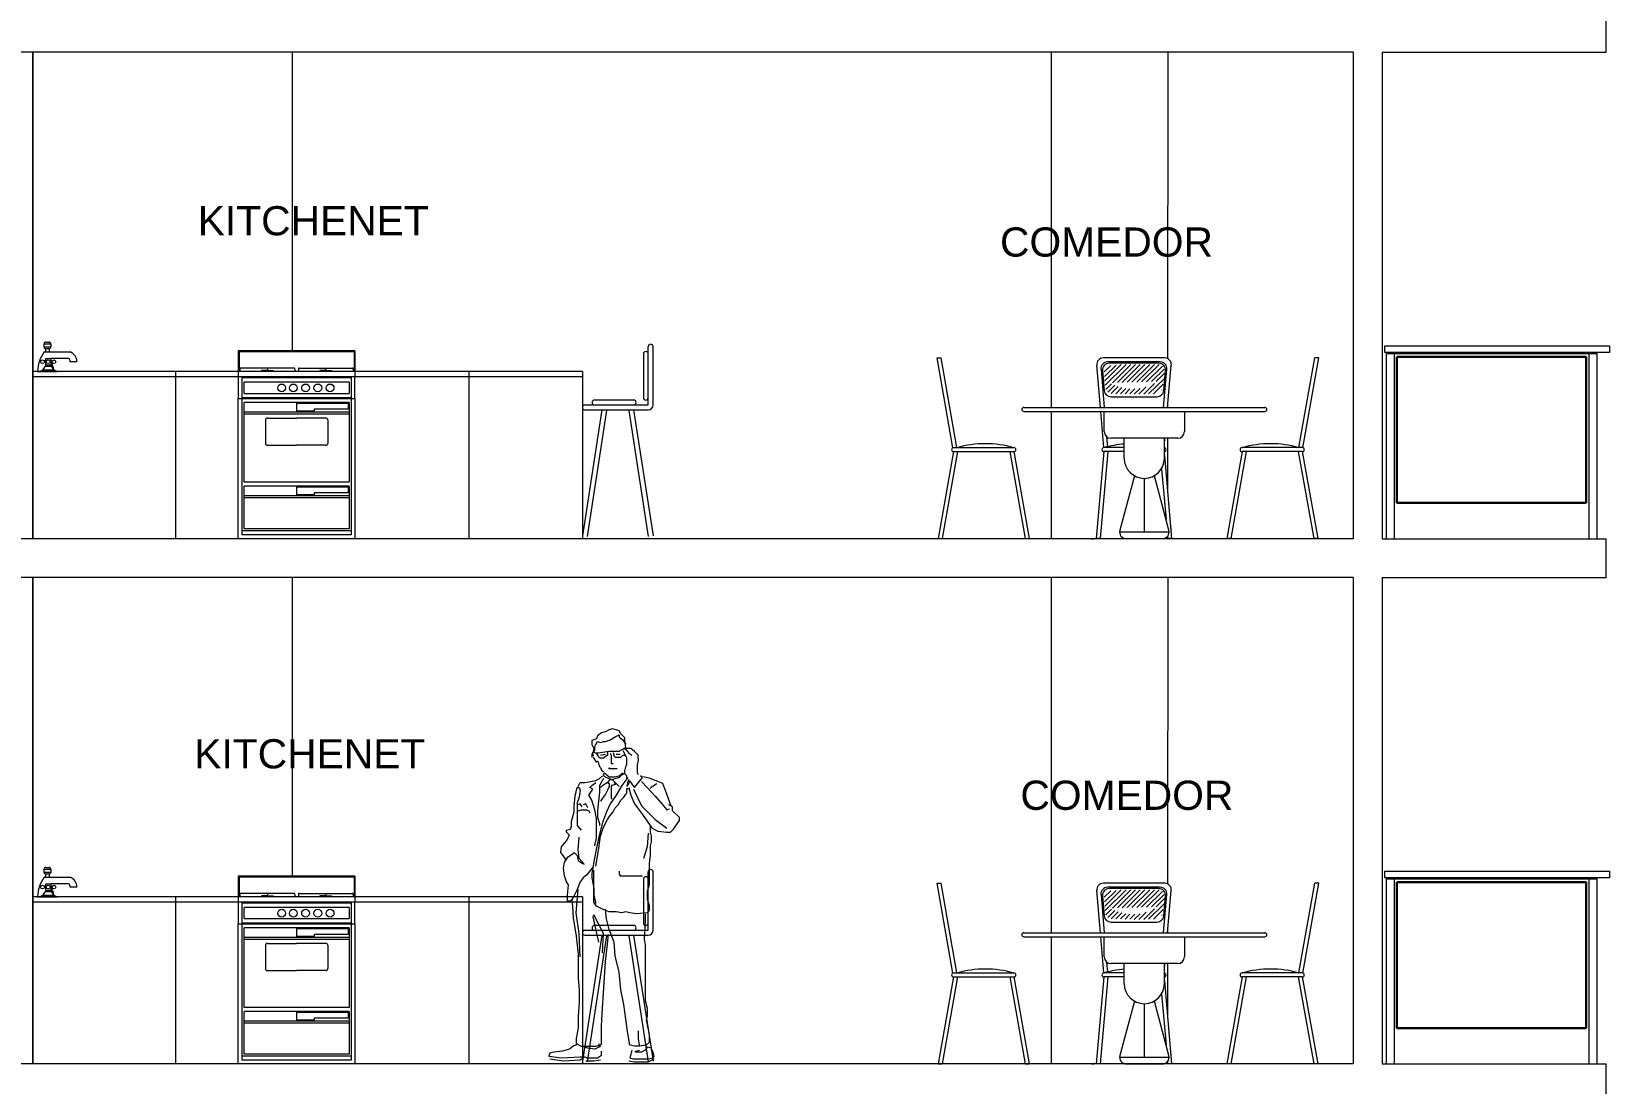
# Model space of a CAD drawing. Header units: metres. Extents: x -2 to 3328848, y -2 to 2725060.
# Drawn here: x 1663941.9 to 1664023, y 1363593.1 to 1363647.2 of the extents above; entities that cross this region are included whole.
import ezdxf

# ---------------------------------------------------------------- set-up
doc = ezdxf.new("R2010")
doc.units = ezdxf.units.M
doc.linetypes.add('0', pattern=[0])
doc.layers.get('0').update_dxf_attribs({"color": 253, "lineweight": 0})
for name, color, linetype, lineweight in [('CORTE123', 253, 'Continuous', 0), ('EFEC', 253, 'Continuous', 0), ('muebles', 253, 'Continuous', 0), ('THIET-BI', 253, 'Continuous', 0), ('ventanas', 253, 'Continuous', 30)]:
    doc.layers.add(name, color=color, linetype=linetype, lineweight=lineweight)
doc.styles.get("Standard").update_dxf_attribs({"font": 'arial.ttf'})

# ---------------------------------------------------------------- blocks, each defined once
blk = doc.blocks.new('12')
at = {"color": 0}
for p, q in [((195.106, 174.494), (195.137, 174.494)), ((195.224, 173.823), (195.106, 174.494)), ((195.255, 173.824), (195.137, 174.494)), ((196.298, 174.439), (196.325, 174.124)), ((196.331, 174.409), (196.355, 174.124)), ((196.806, 174.494), (196.348, 174.494)), ((196.355, 174.389), (196.404, 174.438)), ((196.357, 174.356), (196.443, 174.441)), ((196.36, 174.323), (196.481, 174.444)), ((196.362, 174.29), (196.518, 174.445)), ((196.773, 174.464), (196.38, 174.464)), ((196.762, 174.454), (196.391, 174.454)), ((196.417, 174.309), (196.553, 174.445)), ((196.453, 174.31), (196.588, 174.445)), ((196.489, 174.311), (196.624, 174.445)), ((196.526, 174.312), (196.659, 174.445)), ((196.562, 174.313), (196.694, 174.445)), ((196.598, 174.314), (196.73, 174.445)), ((196.634, 174.315), (196.765, 174.445)), ((196.671, 174.316), (196.789, 174.433)), ((196.707, 174.317), (196.801, 174.411)), ((196.798, 174.124), (196.823, 174.409)), ((196.828, 174.124), (196.855, 174.439)), ((197.809, 173.824), (197.927, 174.494)), ((197.839, 173.823), (197.958, 174.494)), ((197.958, 174.494), (197.927, 174.494)), ((196.337, 174.339), (196.347, 174.339)), ((196.339, 174.309), (196.349, 174.309)), ((196.341, 174.399), (196.355, 174.249)), ((196.367, 174.259), (196.409, 174.301)), ((196.382, 174.239), (196.433, 174.29)), ((196.65, 174.224), (196.73, 174.304)), ((196.686, 174.225), (196.801, 174.339)), ((196.722, 174.226), (196.794, 174.297)), ((196.743, 174.317), (196.805, 174.379)), ((196.799, 174.249), (196.812, 174.399)), ((196.804, 174.309), (196.814, 174.309)), ((196.807, 174.339), (196.817, 174.339)), ((196.404, 174.204), (196.749, 174.204)), ((196.407, 174.228), (196.458, 174.28)), ((196.441, 174.227), (196.486, 174.272)), ((196.476, 174.227), (196.515, 174.266)), ((196.51, 174.226), (196.547, 174.262)), ((196.545, 174.225), (196.582, 174.262)), ((196.579, 174.224), (196.622, 174.266)), ((196.614, 174.224), (196.668, 174.277)), ((196.784, 174.252), (196.787, 174.255)), ((195.754, 174.124), (197.554, 174.124)), ((195.754, 174.094), (197.554, 174.094)), ((196.352, 173.824), (196.328, 174.094)), ((196.354, 173.944), (196.354, 174.094)), ((196.954, 174.094), (196.954, 173.944)), ((195.23, 173.824), (195.68, 173.824)), ((196.504, 173.824), (196.352, 173.824)), ((196.381, 173.831), (196.375, 173.903)), ((196.904, 173.894), (196.404, 173.894)), ((196.504, 173.744), (196.504, 173.894)), ((196.804, 173.853), (196.808, 173.894)), ((196.804, 173.744), (196.804, 173.894)), ((197.834, 173.824), (197.384, 173.824)), ((195.23, 173.794), (195.115, 173.144)), ((195.26, 173.794), (195.145, 173.144)), ((195.23, 173.794), (195.68, 173.794)), ((195.649, 173.794), (195.764, 173.144)), ((195.68, 173.794), (195.794, 173.144)), ((196.352, 173.794), (196.295, 173.144)), ((196.382, 173.794), (196.325, 173.144)), ((196.504, 173.794), (196.352, 173.794)), ((196.804, 173.764), (196.858, 173.144)), ((197.384, 173.794), (197.27, 173.144)), ((197.415, 173.794), (197.3, 173.144)), ((197.834, 173.794), (197.384, 173.794)), ((197.804, 173.794), (197.919, 173.144)), ((197.834, 173.794), (197.949, 173.144)), ((196.58, 173.613), (196.471, 173.206)), ((196.654, 173.594), (196.654, 173.194)), ((196.837, 173.206), (196.729, 173.613)), ((196.783, 173.666), (196.816, 173.288)), ((195.115, 173.144), (195.145, 173.144)), ((195.764, 173.144), (195.794, 173.144)), ((196.325, 173.144), (196.295, 173.144)), ((196.468, 173.194), (196.841, 173.194)), ((196.519, 173.144), (196.789, 173.144)), ((196.827, 173.161), (196.828, 173.144)), ((196.858, 173.144), (196.828, 173.144)), ((197.3, 173.144), (197.27, 173.144)), ((197.949, 173.144), (197.919, 173.144))]:
    blk.add_line(p, q, dxfattribs=at)
for centre, radius, start, end in [((196.348, 174.444), 0.05, 90, 185), ((196.38, 174.414), 0.05, 90, 185), ((196.391, 174.404), 0.05, 90, 185), ((196.762, 174.404), 0.05, 355, 90), ((196.773, 174.414), 0.05, 355, 90), ((196.806, 174.444), 0.05, 355, 90), ((196.404, 174.254), 0.05, 185, 270), ((196.749, 174.254), 0.05, 270, 355), ((195.754, 174.109), 0.015, 90, 270), ((197.554, 174.109), 0.015, 270, 90), ((196.404, 173.944), 0.05, 180, 270), ((196.904, 173.944), 0.05, 270, 0), ((195.23, 173.809), 0.015, 90, 270), ((195.467, 173.089), 0.764, 73.8673, 106.1327), ((195.68, 173.809), 0.015, 270, 90), ((196.352, 173.809), 0.015, 90, 270), ((196.577, 172.995), 0.859, 94.8363, 105.1893), ((196.802, 173.809), 0.015, 270, 90), ((197.384, 173.809), 0.015, 90, 270), ((197.597, 173.089), 0.764, 73.8673, 106.1327), ((197.834, 173.809), 0.015, 270, 90), ((196.654, 173.744), 0.15, 180, 0), ((196.519, 173.194), 0.05, 165.0686, 270), ((196.789, 173.194), 0.05, 270, 14.9314)]:
    blk.add_arc(centre, radius, start, end, dxfattribs=at)
blk = doc.blocks.new('MESA COMEDOR')
at = {"layer": 'muebles', "xscale": 0.6487622765644119, "yscale": 0.6487622765644119, "zscale": 0.6487622765644119}
blk.add_blockref('12', (2080.9945, 1567.5594), dxfattribs=at)
blk = doc.blocks.new('A$C08403CEB')
at = {"layer": 'muebles'}
for p, q in [((2371.6, 0.7, -317.8), (2386.6, 0.7, -317.8)), ((2777.6, 0.7, -9.9), (2695.8, 0.7, -9.9)), ((2784.7, 51.1, -9.9), (2784, 46.2, -9.9))]:
    blk.add_line(p, q, dxfattribs=at)
at = {"layer": 'muebles', "elevation": -317.8}
blk.add_lwpolyline([(2436.9, 472.9), (2437, 473), (2437, 473.1)], dxfattribs=at)
at = {"layer": 'muebles', "elevation": -9.9}
blk.add_lwpolyline([(2624.4, 256.9), (2624.4, 256.9)], close=True, dxfattribs=at)
blk.add_lwpolyline([(2646.2, 233.2, 0.016599), (2647.7, 233.2)], format="xyb", dxfattribs=at)
at = {"layer": 'muebles', "xscale": 1070.35577015745, "yscale": 1070.35577015745, "zscale": 1070.35577015745}
blk.add_blockref('MESA COMEDOR', (-2361316.3, -1798077.6, -317.8), dxfattribs=at)
blk = doc.blocks.new('fwerfw')
at = {"linetype": 'ByBlock'}
for p, q in [((346.5807, 374.4739), (345.9807, 374.4739)), ((345.9807, 374.4739), (345.9807, 374.3669)), ((346.5757, 374.4689), (345.9857, 374.4689)), ((345.9857, 374.4689), (345.9857, 374.3669)), ((346.5757, 374.4689), (346.5757, 374.3669)), ((346.5807, 374.4739), (346.5807, 374.3669)), ((345.9807, 374.3669), (345.9807, 374.3399)), ((346.5807, 374.3669), (345.9807, 374.3669)), ((345.9807, 374.3399), (345.9807, 374.2279)), ((346.5807, 374.3399), (345.9807, 374.3399)), ((345.9897, 374.3799), (345.9897, 374.3669)), ((346.2667, 374.3849), (345.9947, 374.3849)), ((346.0007, 373.5279), (346.0007, 374.3399)), ((346.5607, 374.3349), (346.0007, 374.3349)), ((346.0107, 374.2549), (346.0107, 374.3129)), ((346.5507, 374.3129), (346.0107, 374.3129)), ((346.1007, 374.3719), (346.1007, 374.3669)), ((346.1307, 374.3719), (346.1007, 374.3719)), ((346.1307, 374.3849), (346.1307, 374.3669)), ((346.1307, 374.3719), (346.1607, 374.3719)), ((346.1607, 374.3719), (346.1607, 374.3669)), ((346.2717, 374.3799), (346.2717, 374.3669)), ((346.2897, 374.3799), (346.2897, 374.3669)), ((346.2947, 374.3849), (346.5667, 374.3849)), ((346.4307, 374.3719), (346.4007, 374.3719)), ((346.4007, 374.3719), (346.4007, 374.3669)), ((346.4307, 374.3849), (346.4307, 374.3669)), ((346.4307, 374.3719), (346.4607, 374.3719)), ((346.4607, 374.3719), (346.4607, 374.3669)), ((346.5507, 374.3129), (346.5507, 374.2549)), ((346.5607, 374.3399), (346.5607, 373.5279)), ((346.5717, 374.3799), (346.5717, 374.3669)), ((346.5807, 374.3669), (346.5807, 374.3399)), ((346.5807, 374.2279), (346.5807, 374.3399)), ((345.9807, 374.2279), (346.5807, 374.2279)), ((345.9807, 373.5079), (345.9807, 374.2279)), ((346.0007, 374.2329), (346.5607, 374.2329)), ((346.0107, 374.2549), (346.5507, 374.2549)), ((346.5807, 374.2279), (346.5807, 373.5079)), ((346.5507, 374.2079), (346.0107, 374.2079)), ((346.0107, 373.7979), (346.0107, 374.2079)), ((346.5507, 374.1579), (346.0107, 374.1579)), ((346.5507, 374.1479), (346.0107, 374.1479)), ((346.5457, 374.2029), (346.2807, 374.2029)), ((346.2807, 374.2029), (346.2807, 374.1629)), ((346.3707, 374.1629), (346.2807, 374.1629)), ((346.5457, 374.1729), (346.3707, 374.1729)), ((346.3707, 374.1729), (346.3707, 374.1629)), ((346.5457, 374.2029), (346.5457, 374.1729)), ((346.5507, 374.2079), (346.5507, 373.7979)), ((346.1207, 374.1179), (346.1207, 373.9979)), ((346.1307, 374.1279), (346.2807, 374.1279)), ((346.4307, 374.1279), (346.2807, 374.1279)), ((346.4407, 374.1179), (346.4407, 373.9979)), ((346.1307, 373.9879), (346.2807, 373.9879)), ((346.4307, 373.9879), (346.2807, 373.9879)), ((346.5507, 373.7979), (346.0107, 373.7979)), ((346.5507, 373.7779), (346.0107, 373.7779)), ((346.0107, 373.5579), (346.0107, 373.7779)), ((346.2807, 373.7729), (346.2807, 373.7329)), ((346.5457, 373.7729), (346.2807, 373.7729)), ((346.2807, 373.7729), (346.2807, 373.7329)), ((346.3707, 373.7429), (346.3707, 373.7329)), ((346.5457, 373.7429), (346.3707, 373.7429)), ((346.5457, 373.7729), (346.5457, 373.7429)), ((346.5507, 373.7779), (346.5507, 373.5579)), ((346.5507, 373.7279), (346.0107, 373.7279)), ((346.5507, 373.7179), (346.0107, 373.7179)), ((346.3707, 373.7329), (346.2807, 373.7329)), ((346.5807, 373.5079), (345.9807, 373.5079)), ((346.5607, 373.5479), (346.0007, 373.5479)), ((346.5607, 373.5279), (346.0007, 373.5279)), ((346.5507, 373.5579), (346.0107, 373.5579))]:
    blk.add_line(p, q, dxfattribs=at)
for centre in [(346.2037, 374.2829), (346.2637, 374.2829), (346.3267, 374.2829), (346.3897, 374.2829), (346.4527, 374.2829)]:
    blk.add_circle(centre, 0.02, dxfattribs=at)
for centre, radius, start, end in [((345.9947, 374.3799), 0.005, 90, 180), ((346.2667, 374.3799), 0.005, 0, 90), ((346.2947, 374.3799), 0.005, 90, 180), ((346.5667, 374.3799), 0.005, 0, 90), ((346.1307, 374.1179), 0.01, 90, 180), ((346.4307, 374.1179), 0.01, 0, 90), ((346.1307, 373.9979), 0.01, 180, 270), ((346.4307, 373.9979), 0.01, 270, 0)]:
    blk.add_arc(centre, radius, start, end, dxfattribs=at)
blk = doc.blocks.new('Faucet - Bathroom side')
at = {"linetype": 'Continuous'}
for p, q in [((-0.625, 4.25), (0.375, 4.25)), ((0.375, 3.75), (-0.625, 3.75)), ((-0.625, 3), (3.375, 3)), ((-0.375, 3), (-0.375, 3.5)), ((0.125, 3.5), (0.125, 3)), ((-1.625, 0), (-1.375, 0)), ((-1.375, 0), (1.375, 0)), ((-0.88366, 0.25), (0.88424, 0.25)), ((-0.375, 1.625), (-0.625, 1.625)), ((-0.375, 1.375), (-0.625, 1.375)), ((0.48078, 0.75), (-0.47286, 0.75)), ((2.875, 2), (0.375, 2)), ((0.375, 1.625), (0.625, 1.625)), ((0.375, 1.375), (0.625, 1.375)), ((4.375, 1.5), (3.375, 1.5))]:
    blk.add_line(p, q, dxfattribs=at)
for points in [[(-0.625, 3.75), (-0.625, 4.25)], [(-0.375, 4.5), (0.125, 4.5)], [(0.125, 3.5), (-0.375, 3.5)], [(0.375, 4.25), (0.375, 3.75)]]:
    blk.add_lwpolyline(points, dxfattribs=at)
blk.add_lwpolyline([(-0.375, 1), (-0.375, 2), (0.375, 2), (0.375, 1)], close=True, dxfattribs=at)
for centre in [(-0.875, 1.5), (0, 1.5), (0.875, 1.5)]:
    blk.add_circle(centre, 0.27951, dxfattribs=at)
for centre, radius, start, end in [((3.45929, -0.0281), 5.08436, 143.4467, 179.6834), ((-0.38253, 4.2575), 0.24259, 88.22243, 181.7776), ((-0.38253, 3.7424), 0.24259, 178.2224, 271.7776), ((0.13252, 4.2575), 0.24259, 358.2224, 91.77757), ((0.13252, 3.7424), 0.24259, 268.2224, 1.777565), ((2.70708, 1.4714), 1.66816, 0.9827695, 66.39737), ((-1.75, 1.375), 1.42522, 285.2551, 344.7449), ((1.75, 1.375), 1.42522, 195.2551, 254.7449), ((-2.49562, -0.286), 3.38273, 9.709485, 29.48735), ((2.96867, 1.5936), 0.41699, 347.0192, 102.9808)]:
    blk.add_arc(centre, radius, start, end, dxfattribs=at)
blk = doc.blocks.new('A$C5B027DEA')
at = {"color": 0}
for p, q in [((0.3222, 1.7732, -2.7285), (0.3014, 1.7628, -2.7285)), ((0.3378, 1.7784, -2.7285), (0.3222, 1.7732, -2.7285)), ((0.3586, 1.7732, -2.7285), (0.3378, 1.7784, -2.7285)), ((0.3741, 1.768, -2.7285), (0.3586, 1.7732, -2.7285)), ((0.2546, 1.7264, -2.7285), (0.2286, 1.716, -2.7285)), ((0.2286, 1.716, -2.7285), (0.2286, 1.6952, -2.7285)), ((0.2286, 1.6952, -2.7285), (0.239, 1.6744, -2.7285)), ((0.2442, 1.6848, -2.7285), (0.2494, 1.6952, -2.7285)), ((0.2494, 1.6952, -2.7285), (0.2598, 1.7108, -2.7285)), ((0.2598, 1.742, -2.7285), (0.2546, 1.7264, -2.7285)), ((0.2806, 1.7576, -2.7285), (0.2598, 1.742, -2.7285)), ((0.2598, 1.7108, -2.7285), (0.2754, 1.7056, -2.7285)), ((0.2754, 1.7056, -2.7285), (0.291, 1.7108, -2.7285)), ((0.3014, 1.7628, -2.7285), (0.2806, 1.7576, -2.7285)), ((0.291, 1.7108, -2.7285), (0.3014, 1.7108, -2.7285)), ((0.3014, 1.7108, -2.7285), (0.3274, 1.7212, -2.7285)), ((0.3274, 1.7212, -2.7285), (0.3534, 1.7368, -2.7285)), ((0.3534, 1.7368, -2.7285), (0.3741, 1.7472, -2.7285)), ((0.3845, 1.7524, -2.7285), (0.3741, 1.768, -2.7285)), ((0.3741, 1.7472, -2.7285), (0.3741, 1.7368, -2.7285)), ((0.3741, 1.7368, -2.7285), (0.3793, 1.7316, -2.7285)), ((0.3793, 1.7316, -2.7285), (0.3949, 1.7212, -2.7285)), ((0.4053, 1.7316, -2.7285), (0.3845, 1.7524, -2.7285)), ((0.3949, 1.7212, -2.7285), (0.4001, 1.7108, -2.7285)), ((0.4001, 1.7108, -2.7285), (0.4105, 1.6952, -2.7285)), ((0.4053, 1.716, -2.7285), (0.4053, 1.7316, -2.7285)), ((0.4105, 1.6796, -2.7285), (0.4053, 1.716, -2.7285)), ((0.2338, 1.6536, -2.7285), (0.2286, 1.6432, -2.7285)), ((0.2286, 1.6276, -2.7285), (0.2338, 1.6432, -2.7285)), ((0.2286, 1.6432, -2.7285), (0.2286, 1.6276, -2.7285)), ((0.239, 1.6744, -2.7285), (0.2338, 1.6536, -2.7285)), ((0.2338, 1.6536, -2.7285), (0.2442, 1.664, -2.7285)), ((0.2338, 1.6536, -2.7285), (0.239, 1.6588, -2.7285)), ((0.2338, 1.6432, -2.7285), (0.2338, 1.6536, -2.7285)), ((0.2338, 1.6432, -2.7285), (0.2338, 1.6536, -2.7285)), ((0.239, 1.6328, -2.7285), (0.2338, 1.6432, -2.7285)), ((0.2546, 1.6016, -2.7285), (0.2382, 1.6286, -2.7285)), ((0.239, 1.6588, -2.7285), (0.2442, 1.664, -2.7285)), ((0.2494, 1.6484, -2.7285), (0.239, 1.6536, -2.7285)), ((0.2442, 1.664, -2.7285), (0.2442, 1.6848, -2.7285)), ((0.265, 1.6484, -2.7285), (0.2494, 1.6484, -2.7285)), ((0.265, 1.6328, -2.7285), (0.2546, 1.6484, -2.7285)), ((0.2598, 1.6068, -2.7285), (0.2546, 1.6016, -2.7285)), ((0.265, 1.6016, -2.7285), (0.2598, 1.6068, -2.7285)), ((0.2858, 1.6536, -2.7285), (0.265, 1.6484, -2.7285)), ((0.2702, 1.6224, -2.7285), (0.265, 1.6328, -2.7285)), ((0.2684, 1.5871, -2.7285), (0.265, 1.6016, -2.7285)), ((0.291, 1.6224, -2.7285), (0.2702, 1.6224, -2.7285)), ((0.2754, 1.638, -2.7285), (0.3014, 1.6432, -2.7285)), ((0.3222, 1.6588, -2.7285), (0.2858, 1.6536, -2.7285)), ((0.3118, 1.638, -2.7285), (0.291, 1.6224, -2.7285)), ((0.3118, 1.6588, -2.7285), (0.3118, 1.6484, -2.7285)), ((0.3118, 1.6484, -2.7285), (0.3118, 1.638, -2.7285)), ((0.3274, 1.6588, -2.7285), (0.3222, 1.6588, -2.7285)), ((0.3378, 1.6588, -2.7285), (0.3274, 1.6588, -2.7285)), ((0.3274, 1.6484, -2.7285), (0.3326, 1.638, -2.7285)), ((0.3326, 1.638, -2.7285), (0.3326, 1.6276, -2.7285)), ((0.3326, 1.6276, -2.7285), (0.3326, 1.6224, -2.7285)), ((0.3326, 1.6224, -2.7285), (0.3326, 1.5964, -2.7285)), ((0.343, 1.6588, -2.7285), (0.3378, 1.6588, -2.7285)), ((0.3741, 1.6588, -2.7285), (0.343, 1.6588, -2.7285)), ((0.343, 1.6536, -2.7285), (0.3482, 1.6328, -2.7285)), ((0.3482, 1.6328, -2.7285), (0.3534, 1.6276, -2.7285)), ((0.3534, 1.6276, -2.7285), (0.3689, 1.6276, -2.7285)), ((0.3586, 1.6432, -2.7285), (0.3793, 1.6432, -2.7285)), ((0.3689, 1.6276, -2.7285), (0.3845, 1.6276, -2.7285)), ((0.3793, 1.664, -2.7285), (0.3741, 1.6588, -2.7285)), ((0.3949, 1.6692, -2.7285), (0.3793, 1.664, -2.7285)), ((0.3845, 1.6276, -2.7285), (0.3949, 1.638, -2.7285)), ((0.4001, 1.6744, -2.7285), (0.3949, 1.6692, -2.7285)), ((0.3949, 1.638, -2.7285), (0.4053, 1.638, -2.7285)), ((0.404, 1.6484, -2.7285), (0.397, 1.6612, -2.7285)), ((0.4105, 1.6796, -2.7285), (0.4001, 1.6744, -2.7285)), ((0.4001, 1.6744, -2.7285), (0.4105, 1.6692, -2.7285)), ((0.4105, 1.6744, -2.7285), (0.4001, 1.6744, -2.7285)), ((0.4157, 1.6224, -2.7285), (0.404, 1.6484, -2.7285)), ((0.4365, 1.6744, -2.7285), (0.4105, 1.6744, -2.7285)), ((0.4105, 1.6692, -2.7285), (0.4261, 1.6484, -2.7285)), ((0.4157, 1.6172, -2.7285), (0.4157, 1.6224, -2.7285)), ((0.4157, 1.6016, -2.7285), (0.4157, 1.6172, -2.7285)), ((0.4157, 1.5912, -2.7285), (0.4157, 1.6016, -2.7285)), ((0.4261, 1.6484, -2.7285), (0.4417, 1.638, -2.7285)), ((0.4573, 1.6588, -2.7285), (0.4365, 1.6744, -2.7285)), ((0.4763, 1.6388, -2.7285), (0.4573, 1.6588, -2.7285)), ((0.4729, 1.586, -2.7285), (0.4781, 1.612, -2.7285)), ((0.4763, 1.6284, -2.7285), (0.4763, 1.6388, -2.7285)), ((0.4781, 1.612, -2.7285), (0.4763, 1.6284, -2.7285)), ((0.273, 1.5723, -2.7285), (0.2684, 1.5871, -2.7285)), ((0.2702, 1.5132, -2.7285), (0.2858, 1.5288, -2.7285)), ((0.2782, 1.5671, -2.7285), (0.273, 1.5723, -2.7285)), ((0.2828, 1.5543, -2.7285), (0.2782, 1.5671, -2.7285)), ((0.291, 1.5496, -2.7285), (0.2828, 1.5543, -2.7285)), ((0.2962, 1.5444, -2.7285), (0.291, 1.5392, -2.7285)), ((0.291, 1.5392, -2.7285), (0.291, 1.5288, -2.7285)), ((0.291, 1.5288, -2.7285), (0.3066, 1.5184, -2.7285)), ((0.2962, 1.5444, -2.7285), (0.3222, 1.5236, -2.7285)), ((0.3066, 1.5184, -2.7285), (0.3222, 1.5132, -2.7285)), ((0.3222, 1.5704, -2.7285), (0.3378, 1.5652, -2.7285)), ((0.3222, 1.5652, -2.7285), (0.3222, 1.5704, -2.7285)), ((0.3274, 1.5652, -2.7285), (0.3222, 1.5652, -2.7285)), ((0.3222, 1.5236, -2.7285), (0.3482, 1.5236, -2.7285)), ((0.343, 1.5652, -2.7285), (0.3274, 1.5652, -2.7285)), ((0.3326, 1.5964, -2.7285), (0.3378, 1.5912, -2.7285)), ((0.3378, 1.5912, -2.7285), (0.343, 1.5964, -2.7285)), ((0.3534, 1.5652, -2.7285), (0.343, 1.5652, -2.7285)), ((0.3482, 1.5236, -2.7285), (0.3741, 1.5288, -2.7285)), ((0.3637, 1.5652, -2.7285), (0.3534, 1.5652, -2.7285)), ((0.3534, 1.5132, -2.7285), (0.3689, 1.5184, -2.7285)), ((0.3689, 1.5184, -2.7285), (0.3741, 1.5184, -2.7285)), ((0.3741, 1.5288, -2.7285), (0.3949, 1.5444, -2.7285)), ((0.3741, 1.5184, -2.7285), (0.3897, 1.534, -2.7285)), ((0.3897, 1.534, -2.7285), (0.4053, 1.5444, -2.7285)), ((0.4209, 1.5184, -2.7285), (0.3897, 1.4768, -2.7285)), ((0.4053, 1.5548, -2.7285), (0.4105, 1.5756, -2.7285)), ((0.4053, 1.5392, -2.7285), (0.4053, 1.5548, -2.7285)), ((0.4157, 1.5288, -2.7285), (0.4053, 1.5392, -2.7285)), ((0.4105, 1.5756, -2.7285), (0.4157, 1.5912, -2.7285)), ((0.4157, 1.508, -2.7285), (0.4157, 1.5288, -2.7285)), ((0.4729, 1.5652, -2.7285), (0.4729, 1.586, -2.7285)), ((0.4729, 1.5444, -2.7285), (0.4729, 1.5652, -2.7285)), ((0.4781, 1.534, -2.7285), (0.4729, 1.5444, -2.7285)), ((0.4781, 1.4924, -2.7285), (0.4989, 1.5184, -2.7285)), ((0.4989, 1.5184, -2.7285), (0.4885, 1.5288, -2.7285)), ((0.5404, 1.5132, -2.7285), (0.5041, 1.5236, -2.7285)), ((0.1403, 1.4196, -2.7285), (0.1507, 1.4664, -2.7285)), ((0.1507, 1.4664, -2.7285), (0.1611, 1.4664, -2.7285)), ((0.1559, 1.4716, -2.7285), (0.1663, 1.4924, -2.7285)), ((0.1611, 1.4664, -2.7285), (0.1663, 1.4508, -2.7285)), ((0.1663, 1.4508, -2.7285), (0.1611, 1.4144, -2.7285)), ((0.1663, 1.4924, -2.7285), (0.1923, 1.4924, -2.7285)), ((0.1923, 1.4924, -2.7285), (0.2234, 1.4976, -2.7285)), ((0.2131, 1.4248, -2.7285), (0.2338, 1.456, -2.7285)), ((0.2182, 1.4664, -2.7285), (0.2286, 1.4768, -2.7285)), ((0.2338, 1.456, -2.7285), (0.2182, 1.4664, -2.7285)), ((0.2234, 1.4976, -2.7285), (0.2494, 1.5028, -2.7285)), ((0.2286, 1.4768, -2.7285), (0.2494, 1.4924, -2.7285)), ((0.2494, 1.5028, -2.7285), (0.2702, 1.5132, -2.7285)), ((0.2702, 1.4404, -2.7285), (0.265, 1.3936, -2.7285)), ((0.291, 1.5132, -2.7285), (0.2702, 1.4768, -2.7285)), ((0.2702, 1.4768, -2.7285), (0.2702, 1.4404, -2.7285)), ((0.2754, 1.4664, -2.7285), (0.2858, 1.4768, -2.7285)), ((0.2858, 1.4768, -2.7285), (0.3014, 1.4872, -2.7285)), ((0.3014, 1.4872, -2.7285), (0.317, 1.4976, -2.7285)), ((0.3118, 1.4508, -2.7285), (0.3014, 1.43, -2.7285)), ((0.3118, 1.4924, -2.7285), (0.3222, 1.4872, -2.7285)), ((0.3222, 1.4716, -2.7285), (0.3118, 1.4508, -2.7285)), ((0.317, 1.4976, -2.7285), (0.3274, 1.508, -2.7285)), ((0.3222, 1.5132, -2.7285), (0.3378, 1.508, -2.7285)), ((0.3222, 1.4872, -2.7285), (0.3222, 1.4716, -2.7285)), ((0.3274, 1.508, -2.7285), (0.3378, 1.508, -2.7285)), ((0.3326, 1.4768, -2.7285), (0.3326, 1.4664, -2.7285)), ((0.3378, 1.4768, -2.7285), (0.3326, 1.4768, -2.7285)), ((0.3326, 1.4664, -2.7285), (0.3326, 1.4352, -2.7285)), ((0.3326, 1.4352, -2.7285), (0.3326, 1.4092, -2.7285)), ((0.3378, 1.508, -2.7285), (0.3534, 1.5132, -2.7285)), ((0.3378, 1.508, -2.7285), (0.343, 1.5028, -2.7285)), ((0.3534, 1.482, -2.7285), (0.3378, 1.4768, -2.7285)), ((0.343, 1.5028, -2.7285), (0.3534, 1.4924, -2.7285)), ((0.3482, 1.4976, -2.7285), (0.3534, 1.482, -2.7285)), ((0.3534, 1.4924, -2.7285), (0.3689, 1.4768, -2.7285)), ((0.3897, 1.4768, -2.7285), (0.3586, 1.4248, -2.7285)), ((0.3689, 1.4768, -2.7285), (0.3741, 1.4716, -2.7285)), ((0.4105, 1.43, -2.7285), (0.4157, 1.4352, -2.7285)), ((0.4209, 1.4976, -2.7285), (0.4157, 1.4716, -2.7285)), ((0.4157, 1.4716, -2.7285), (0.4261, 1.4872, -2.7285)), ((0.4157, 1.4612, -2.7285), (0.4261, 1.4612, -2.7285)), ((0.4157, 1.4508, -2.7285), (0.4157, 1.4612, -2.7285)), ((0.4157, 1.4352, -2.7285), (0.4157, 1.4508, -2.7285)), ((0.4261, 1.508, -2.7285), (0.4209, 1.4976, -2.7285)), ((0.4261, 1.4872, -2.7285), (0.4313, 1.5028, -2.7285)), ((0.4261, 1.4664, -2.7285), (0.4365, 1.4248, -2.7285)), ((0.4313, 1.5028, -2.7285), (0.4365, 1.4924, -2.7285)), ((0.4365, 1.4924, -2.7285), (0.4469, 1.4768, -2.7285)), ((0.4469, 1.4768, -2.7285), (0.4573, 1.4664, -2.7285)), ((0.4521, 1.456, -2.7285), (0.4937, 1.3676, -2.7285)), ((0.4573, 1.4664, -2.7285), (0.4781, 1.4924, -2.7285)), ((0.4937, 1.4976, -2.7285), (0.5248, 1.4664, -2.7285)), ((0.5248, 1.4664, -2.7285), (0.5664, 1.4196, -2.7285)), ((0.582, 1.4976, -2.7285), (0.5404, 1.5132, -2.7285)), ((0.5404, 1.4612, -2.7285), (0.5508, 1.4716, -2.7285)), ((0.5508, 1.4716, -2.7285), (0.5768, 1.4872, -2.7285)), ((0.608, 1.4872, -2.7285), (0.582, 1.4976, -2.7285)), ((0.6288, 1.43, -2.7285), (0.608, 1.4872, -2.7285)), ((0.1351, 1.3676, -2.7285), (0.1403, 1.4196, -2.7285)), ((0.1351, 1.3364, -2.7285), (0.1351, 1.3676, -2.7285)), ((0.1611, 1.4144, -2.7285), (0.1507, 1.3832, -2.7285)), ((0.1507, 1.3832, -2.7285), (0.1507, 1.2636, -2.7285)), ((0.1663, 1.378, -2.7285), (0.1559, 1.3728, -2.7285)), ((0.1767, 1.3624, -2.7285), (0.1663, 1.378, -2.7285)), ((0.1975, 1.378, -2.7285), (0.1819, 1.3728, -2.7285)), ((0.2079, 1.3572, -2.7285), (0.1975, 1.378, -2.7285)), ((0.2286, 1.3988, -2.7285), (0.2131, 1.4248, -2.7285)), ((0.2442, 1.3468, -2.7285), (0.2286, 1.3988, -2.7285)), ((0.265, 1.3936, -2.7285), (0.2598, 1.3416, -2.7285)), ((0.2858, 1.4092, -2.7285), (0.2754, 1.3936, -2.7285)), ((0.3014, 1.43, -2.7285), (0.2858, 1.4092, -2.7285)), ((0.3274, 1.378, -2.7285), (0.3066, 1.3364, -2.7285)), ((0.3586, 1.4248, -2.7285), (0.3274, 1.378, -2.7285)), ((0.3326, 1.4092, -2.7285), (0.3378, 1.404, -2.7285)), ((0.343, 1.3364, -2.7285), (0.3534, 1.3572, -2.7285)), ((0.3534, 1.3572, -2.7285), (0.3689, 1.3728, -2.7285)), ((0.3689, 1.3728, -2.7285), (0.3845, 1.3988, -2.7285)), ((0.3845, 1.3988, -2.7285), (0.4001, 1.4144, -2.7285)), ((0.4001, 1.4144, -2.7285), (0.4105, 1.43, -2.7285)), ((0.4365, 1.4248, -2.7285), (0.4573, 1.378, -2.7285)), ((0.4573, 1.378, -2.7285), (0.4989, 1.3208, -2.7285)), ((0.4937, 1.3676, -2.7285), (0.5664, 1.2948, -2.7285)), ((0.5664, 1.4196, -2.7285), (0.6028, 1.378, -2.7285)), ((0.6028, 1.378, -2.7285), (0.6288, 1.3468, -2.7285)), ((0.6519, 1.3664, -2.7285), (0.6288, 1.43, -2.7285)), ((0.6288, 1.3468, -2.7285), (0.6444, 1.352, -2.7285)), ((0.6599, 1.3624, -2.7285), (0.6392, 1.3728, -2.7285)), ((0.6599, 1.3416, -2.7285), (0.6599, 1.3624, -2.7285)), ((0.1195, 1.2844, -2.7285), (0.1351, 1.3364, -2.7285)), ((0.1195, 1.2584, -2.7285), (0.1195, 1.2844, -2.7285)), ((0.1507, 1.3312, -2.7285), (0.1559, 1.3416, -2.7285)), ((0.1559, 1.3416, -2.7285), (0.1715, 1.3468, -2.7285)), ((0.1715, 1.3468, -2.7285), (0.1871, 1.3468, -2.7285)), ((0.1871, 1.3468, -2.7285), (0.2027, 1.3468, -2.7285)), ((0.2027, 1.3468, -2.7285), (0.2131, 1.3416, -2.7285)), ((0.2131, 1.3416, -2.7285), (0.2182, 1.3312, -2.7285)), ((0.2546, 1.3, -2.7285), (0.2442, 1.3468, -2.7285)), ((0.2546, 1.2428, -2.7285), (0.2546, 1.3, -2.7285)), ((0.2598, 1.3416, -2.7285), (0.2598, 1.3052, -2.7285)), ((0.2598, 1.3052, -2.7285), (0.2702, 1.274, -2.7285)), ((0.2858, 1.2792, -2.7285), (0.2702, 1.2168, -2.7285)), ((0.2702, 1.274, -2.7285), (0.2702, 1.2636, -2.7285)), ((0.3066, 1.3364, -2.7285), (0.2858, 1.2792, -2.7285)), ((0.291, 1.2532, -2.7285), (0.3118, 1.2948, -2.7285)), ((0.3118, 1.2948, -2.7285), (0.3274, 1.3156, -2.7285)), ((0.3274, 1.3156, -2.7285), (0.343, 1.3364, -2.7285)), ((0.4989, 1.3208, -2.7285), (0.5404, 1.2636, -2.7285)), ((0.5664, 1.2948, -2.7285), (0.6288, 1.248, -2.7285)), ((0.6963, 1.3052, -2.7285), (0.6599, 1.3416, -2.7285)), ((0.6651, 1.2428, -2.7285), (0.6963, 1.2896, -2.7285)), ((0.6963, 1.2896, -2.7285), (0.6963, 1.3052, -2.7285)), ((0.0676, 1.1492, -2.7285), (0.0935, 1.1804, -2.7285)), ((0.0935, 1.2376, -2.7285), (0.1143, 1.2428, -2.7285)), ((0.0935, 1.2272, -2.7285), (0.0935, 1.2376, -2.7285)), ((0.1091, 1.2116, -2.7285), (0.0935, 1.2272, -2.7285)), ((0.0935, 1.1804, -2.7285), (0.1091, 1.2116, -2.7285)), ((0.1143, 1.2428, -2.7285), (0.1195, 1.2584, -2.7285)), ((0.1507, 1.2636, -2.7285), (0.1715, 1.2376, -2.7285)), ((0.1559, 1.1336, -2.7285), (0.1611, 1.2012, -2.7285)), ((0.2442, 1.1544, -2.7285), (0.2546, 1.196, -2.7285)), ((0.2546, 1.196, -2.7285), (0.2546, 1.2428, -2.7285)), ((0.2702, 1.2168, -2.7285), (0.2546, 1.144, -2.7285)), ((0.265, 1.1284, -2.7285), (0.2754, 1.2064, -2.7285)), ((0.2754, 1.2064, -2.7285), (0.291, 1.2532, -2.7285)), ((0.53, 1.222, -2.7285), (0.5248, 1.1492, -2.7285)), ((0.5404, 1.2636, -2.7285), (0.5404, 1.2272, -2.7285)), ((0.5404, 1.2636, -2.7285), (0.5508, 1.248, -2.7285)), ((0.5404, 1.2272, -2.7285), (0.5456, 1.2064, -2.7285)), ((0.5456, 1.2064, -2.7285), (0.5456, 1.1752, -2.7285)), ((0.5508, 1.248, -2.7285), (0.582, 1.2324, -2.7285)), ((0.582, 1.2324, -2.7285), (0.6288, 1.2272, -2.7285)), ((0.6288, 1.2272, -2.7285), (0.6496, 1.2272, -2.7285)), ((0.6496, 1.2272, -2.7285), (0.6651, 1.2428, -2.7285)), ((0.0624, 1.118, -2.7285), (0.0676, 1.1492, -2.7285)), ((0.0727, 1.1076, -2.7285), (0.0624, 1.118, -2.7285)), ((0.0935, 1.0764, -2.7285), (0.0727, 1.1076, -2.7285)), ((0.0831, 1.066, -2.7285), (0.1039, 1.0972, -2.7285)), ((0.1039, 1.0972, -2.7285), (0.1299, 1.1128, -2.7285)), ((0.1299, 1.1128, -2.7285), (0.1351, 1.118, -2.7285)), ((0.1351, 1.118, -2.7285), (0.1507, 1.1024, -2.7285)), ((0.1507, 1.1024, -2.7285), (0.1559, 1.0764, -2.7285)), ((0.1611, 1.0868, -2.7285), (0.1559, 1.1336, -2.7285)), ((0.2546, 1.144, -2.7285), (0.239, 1.0712, -2.7285)), ((0.2494, 1.0452, -2.7285), (0.265, 1.1284, -2.7285)), ((0.5248, 1.1492, -2.7285), (0.5041, 1.0868, -2.7285)), ((0.5404, 1.1024, -2.7285), (0.5352, 1.0608, -2.7285)), ((0.5456, 1.1752, -2.7285), (0.5404, 1.1544, -2.7285)), ((0.5404, 1.1544, -2.7285), (0.5404, 1.1336, -2.7285)), ((0.5404, 1.1336, -2.7285), (0.5404, 1.1024, -2.7285)), ((0.0779, 1.0348, -2.7285), (0.0831, 1.066, -2.7285)), ((0.0831, 0.9932, -2.7285), (0.0779, 1.0348, -2.7285)), ((0.1559, 1.0764, -2.7285), (0.1767, 1.0608, -2.7285)), ((0.1871, 1.0556, -2.7285), (0.1611, 1.0868, -2.7285)), ((0.1767, 1.0608, -2.7285), (0.1871, 1.0556, -2.7285)), ((0.2338, 1.04, -2.7285), (0.2027, 0.9984, -2.7285)), ((0.2338, 1.0348, -2.7285), (0.2286, 1.0088, -2.7285)), ((0.239, 1.0712, -2.7285), (0.2338, 1.0348, -2.7285)), ((0.239, 1.0036, -2.7285), (0.239, 1.0244, -2.7285)), ((0.3741, 1.0192, -2.7285), (0.3741, 1.0036, -2.7285)), ((0.5352, 1.0608, -2.7285), (0.5352, 1.0244, -2.7285)), ((0.5352, 1.0244, -2.7285), (0.5352, 0.988, -2.7285)), ((0.0935, 0.962, -2.7285), (0.0831, 0.9932, -2.7285)), ((0.1039, 0.9464, -2.7285), (0.0935, 0.962, -2.7285)), ((0.0987, 0.8892, -2.7285), (0.1039, 0.9464, -2.7285)), ((0.1663, 0.962, -2.7285), (0.1507, 0.9204, -2.7285)), ((0.1819, 0.9828, -2.7285), (0.1663, 0.962, -2.7285)), ((0.2027, 0.9984, -2.7285), (0.1819, 0.9828, -2.7285)), ((0.2286, 1.0088, -2.7285), (0.2286, 0.9828, -2.7285)), ((0.2286, 0.9828, -2.7285), (0.239, 0.9256, -2.7285)), ((0.239, 0.9672, -2.7285), (0.239, 1.0036, -2.7285)), ((0.239, 0.9308, -2.7285), (0.239, 0.9672, -2.7285)), ((0.239, 0.8996, -2.7285), (0.239, 0.9308, -2.7285)), ((0.3741, 1.0036, -2.7285), (0.3793, 0.9932, -2.7285)), ((0.3793, 0.9932, -2.7285), (0.3949, 0.9932, -2.7285)), ((0.3949, 0.9932, -2.7285), (0.4365, 0.9932, -2.7285)), ((0.4365, 0.9932, -2.7285), (0.4781, 0.9932, -2.7285)), ((0.4781, 0.9932, -2.7285), (0.4989, 0.9932, -2.7285)), ((0.5352, 0.9464, -2.7285), (0.5248, 0.91, -2.7285)), ((0.5352, 0.988, -2.7285), (0.5352, 0.9464, -2.7285)), ((0.0987, 0.858, -2.7285), (0.0987, 0.8892, -2.7285)), ((0.1091, 0.858, -2.7285), (0.0987, 0.858, -2.7285)), ((0.1195, 0.8632, -2.7285), (0.1091, 0.858, -2.7285)), ((0.1299, 0.8788, -2.7285), (0.1195, 0.8632, -2.7285)), ((0.1195, 0.8684, -2.7285), (0.1247, 0.832, -2.7285)), ((0.1507, 0.9204, -2.7285), (0.1299, 0.8788, -2.7285)), ((0.1455, 0.7956, -2.7285), (0.1559, 0.9204, -2.7285)), ((0.239, 0.9256, -2.7285), (0.239, 0.8892, -2.7285)), ((0.239, 0.8528, -2.7285), (0.239, 0.8996, -2.7285)), ((0.239, 0.8892, -2.7285), (0.2494, 0.8476, -2.7285)), ((0.2546, 0.832, -2.7285), (0.239, 0.8528, -2.7285)), ((0.5248, 0.91, -2.7285), (0.5248, 0.8684, -2.7285)), ((0.5248, 0.8684, -2.7285), (0.5352, 0.8372, -2.7285)), ((0.1247, 0.832, -2.7285), (0.1299, 0.7696, -2.7285)), ((0.1299, 0.7696, -2.7285), (0.1455, 0.6708, -2.7285)), ((0.1611, 0.6864, -2.7285), (0.1455, 0.7956, -2.7285)), ((0.239, 0.7852, -2.7285), (0.2338, 0.7748, -2.7285)), ((0.2338, 0.7748, -2.7285), (0.265, 0.6396, -2.7285)), ((0.291, 0.6864, -2.7285), (0.239, 0.7852, -2.7285)), ((0.2858, 0.8164, -2.7285), (0.2546, 0.832, -2.7285)), ((0.3222, 0.8008, -2.7285), (0.2858, 0.8164, -2.7285)), ((0.3066, 0.7644, -2.7285), (0.3014, 0.8164, -2.7285)), ((0.3222, 0.7072, -2.7285), (0.3066, 0.7644, -2.7285)), ((0.3586, 0.8008, -2.7285), (0.3222, 0.8008, -2.7285)), ((0.3897, 0.7956, -2.7285), (0.3586, 0.8008, -2.7285)), ((0.4105, 0.8008, -2.7285), (0.3897, 0.7956, -2.7285)), ((0.4313, 0.7956, -2.7285), (0.4105, 0.8008, -2.7285)), ((0.4677, 0.7904, -2.7285), (0.4313, 0.7956, -2.7285)), ((0.5248, 0.7956, -2.7285), (0.4677, 0.7904, -2.7285)), ((0.5144, 0.7904, -2.7285), (0.5144, 0.754, -2.7285)), ((0.5352, 0.806, -2.7285), (0.5248, 0.7956, -2.7285)), ((0.5352, 0.8372, -2.7285), (0.5352, 0.806, -2.7285)), ((0.1663, 0.5616, -2.7285), (0.1611, 0.6864, -2.7285)), ((0.2858, 0.5824, -2.7285), (0.291, 0.6864, -2.7285)), ((0.3118, 0.6292, -2.7285), (0.317, 0.6812, -2.7285)), ((0.3482, 0.6396, -2.7285), (0.3222, 0.7072, -2.7285)), ((0.5144, 0.754, -2.7285), (0.5092, 0.6552, -2.7285)), ((0.1455, 0.6708, -2.7285), (0.1559, 0.5772, -2.7285)), ((0.3014, 0.5356, -2.7285), (0.3118, 0.6292, -2.7285)), ((0.3534, 0.5668, -2.7285), (0.3482, 0.6396, -2.7285)), ((0.5092, 0.6552, -2.7285), (0.5144, 0.624, -2.7285)), ((0.5144, 0.624, -2.7285), (0.5144, 0.598, -2.7285)), ((0.5144, 0.598, -2.7285), (0.5144, 0.5564, -2.7285)), ((0.1559, 0.5772, -2.7285), (0.1559, 0.4472, -2.7285)), ((0.2962, 0.4524, -2.7285), (0.3014, 0.5356, -2.7285)), ((0.3741, 0.4784, -2.7285), (0.3534, 0.5668, -2.7285)), ((0.5144, 0.5564, -2.7285), (0.5144, 0.5148, -2.7285)), ((0.5144, 0.5148, -2.7285), (0.5144, 0.468, -2.7285)), ((0.1559, 0.4472, -2.7285), (0.1611, 0.3848, -2.7285)), ((0.291, 0.3692, -2.7285), (0.2962, 0.4524, -2.7285)), ((0.3845, 0.3848, -2.7285), (0.3741, 0.4784, -2.7285)), ((0.5144, 0.468, -2.7285), (0.5144, 0.4316, -2.7285)), ((0.5144, 0.4316, -2.7285), (0.5144, 0.364, -2.7285)), ((0.1611, 0.3848, -2.7285), (0.1611, 0.3172, -2.7285)), ((0.2858, 0.286, -2.7285), (0.291, 0.3692, -2.7285)), ((0.4001, 0.3068, -2.7285), (0.3845, 0.3848, -2.7285)), ((0.5144, 0.364, -2.7285), (0.5144, 0.3276, -2.7285)), ((0.1611, 0.3172, -2.7285), (0.1559, 0.2444, -2.7285)), ((0.2806, 0.1924, -2.7285), (0.2858, 0.286, -2.7285)), ((0.4105, 0.2288, -2.7285), (0.4001, 0.3068, -2.7285)), ((0.5144, 0.3276, -2.7285), (0.5248, 0.286, -2.7285)), ((0.5248, 0.286, -2.7285), (0.5248, 0.2444, -2.7285)), ((0.1559, 0.182, -2.7285), (0.1455, 0.1248, -2.7285)), ((0.1559, 0.2444, -2.7285), (0.1559, 0.182, -2.7285)), ((0.2806, 0.1248, -2.7285), (0.2806, 0.1924, -2.7285)), ((0.4209, 0.1508, -2.7285), (0.4105, 0.2288, -2.7285)), ((0.5248, 0.2444, -2.7285), (0.5196, 0.2236, -2.7285)), ((0.5196, 0.2236, -2.7285), (0.5248, 0.1976, -2.7285)), ((0.5248, 0.1976, -2.7285), (0.5352, 0.1456, -2.7285)), ((0.1507, 0.0936, -2.7285), (0.1299, 0.0832, -2.7285)), ((0.1455, 0.1248, -2.7285), (0.1455, 0.0988, -2.7285)), ((0.1455, 0.0988, -2.7285), (0.1715, 0.0832, -2.7285)), ((0.2494, 0.0832, -2.7285), (0.2806, 0.0936, -2.7285)), ((0.265, 0.0988, -2.7285), (0.2702, 0.078, -2.7285)), ((0.2806, 0.0936, -2.7285), (0.2806, 0.1248, -2.7285)), ((0.4313, 0.0884, -2.7285), (0.4209, 0.1508, -2.7285)), ((0.4573, 0.0832, -2.7285), (0.4313, 0.0884, -2.7285)), ((0.4781, 0.1248, -2.7285), (0.4781, 0.1664, -2.7285)), ((0.4833, 0.0884, -2.7285), (0.4781, 0.1248, -2.7285)), ((0.5196, 0.0884, -2.7285), (0.4833, 0.0832, -2.7285)), ((0.5352, 0.104, -2.7285), (0.5196, 0.0884, -2.7285)), ((0.5352, 0.1456, -2.7285), (0.5352, 0.104, -2.7285)), ((0.0052, 0.0468, -2.7285), (0, 0.0312, -2.7285)), ((0, 0.0312, -2.7285), (0.0676, 0.0208, -2.7285)), ((0.026, 0.052, -2.7285), (0.0052, 0.0468, -2.7285)), ((0.0052, 0.0156, -2.7285), (0.0779, 0.0052, -2.7285)), ((0.0727, 0.0572, -2.7285), (0.026, 0.052, -2.7285)), ((0.0676, 0.0208, -2.7285), (0.1663, 0.026, -2.7285)), ((0.1091, 0.0676, -2.7285), (0.0727, 0.0572, -2.7285)), ((0.0779, 0.0052, -2.7285), (0.1663, 0.0104, -2.7285)), ((0.1299, 0.0832, -2.7285), (0.1091, 0.0676, -2.7285)), ((0.1663, 0.026, -2.7285), (0.1923, 0.026, -2.7285)), ((0.1663, 0.0104, -2.7285), (0.1819, 0.0208, -2.7285)), ((0.1715, 0.0832, -2.7285), (0.1975, 0.0832, -2.7285)), ((0.2079, 0.0728, -2.7285), (0.1767, 0.0832, -2.7285)), ((0.1923, 0.026, -2.7285), (0.2027, 0.0208, -2.7285)), ((0.1975, 0.0832, -2.7285), (0.2494, 0.0832, -2.7285)), ((0.1975, 0.0052, -2.7285), (0.239, 0.0052, -2.7285)), ((0.2027, 0.0208, -2.7285), (0.2598, 0.0208, -2.7285)), ((0.2442, 0.0676, -2.7285), (0.2079, 0.0728, -2.7285)), ((0.239, 0.0052, -2.7285), (0.2754, 0.0104, -2.7285)), ((0.2754, 0.0832, -2.7285), (0.2442, 0.0676, -2.7285)), ((0.2598, 0.0208, -2.7285), (0.2806, 0.0364, -2.7285)), ((0.2702, 0.078, -2.7285), (0.2754, 0.0832, -2.7285)), ((0.2806, 0.0364, -2.7285), (0.2806, 0.0572, -2.7285)), ((0.4261, 0.0052, -2.7285), (0.4573, 0, -2.7285)), ((0.4365, 0.0416, -2.7285), (0.4313, 0.0208, -2.7285)), ((0.4313, 0.0208, -2.7285), (0.4469, 0.0156, -2.7285)), ((0.4417, 0.0624, -2.7285), (0.4365, 0.0416, -2.7285)), ((0.4469, 0.0156, -2.7285), (0.4729, 0.0156, -2.7285)), ((0.4833, 0.0832, -2.7285), (0.4573, 0.0832, -2.7285)), ((0.4625, 0.0572, -2.7285), (0.4833, 0.0624, -2.7285)), ((0.4625, 0.052, -2.7285), (0.4625, 0.0572, -2.7285)), ((0.4677, 0.052, -2.7285), (0.4625, 0.052, -2.7285)), ((0.4937, 0.052, -2.7285), (0.4677, 0.052, -2.7285)), ((0.4729, 0.0156, -2.7285), (0.5041, 0.0156, -2.7285)), ((0.5144, 0.0624, -2.7285), (0.4937, 0.052, -2.7285)), ((0.5041, 0.0156, -2.7285), (0.53, 0.0156, -2.7285)), ((0.5248, 0.078, -2.7285), (0.5144, 0.0624, -2.7285)), ((0.5456, 0.0728, -2.7285), (0.5248, 0.078, -2.7285)), ((0.53, 0.0156, -2.7285), (0.556, 0.0208, -2.7285)), ((0.53, 0, -2.7285), (0.5612, 0.0156, -2.7285)), ((0.556, 0.052, -2.7285), (0.5456, 0.0728, -2.7285)), ((0.5612, 0.0312, -2.7285), (0.556, 0.052, -2.7285)), ((0.556, 0.0208, -2.7285), (0.5612, 0.0312, -2.7285)), ((0.4573, 0, -2.7285), (0.53, 0, -2.7285))]:
    blk.add_line(p, q, dxfattribs=at)
blk = doc.blocks.new('PE-07')
blk.add_blockref('A$C5B027DEA', (-0.5041, -0.0156, 2.7285))

msp = doc.modelspace()

# ---------------------------------------------------------------- linework, layer by layer
for p, q in [((1664022.821, 1363646.098), (1664022.821, 1363648.098)), ((1663941.98, 1363646.098), (1663941.98, 1363621.098)), ((1664009.821, 1363646.098), (1664009.821, 1363621.098)), ((1664011.319, 1363646.098), (1664011.319, 1363621.098)), ((1664011.319, 1363646.098), (1664022.821, 1363646.098)), ((1664011.527, 1363621.098), (1664011.527, 1363630.617)), ((1664011.527, 1363630.617), (1664022.353, 1363630.617)), ((1664011.936, 1363621.098), (1664011.936, 1363630.617)), ((1664021.944, 1363621.098), (1664021.944, 1363630.617)), ((1664022.353, 1363621.098), (1664022.353, 1363630.617)), ((1664011.319, 1363621.098), (1664022.821, 1363621.098)), ((1664022.821, 1363619.098), (1664022.821, 1363621.098)), ((1663941.98, 1363619.098), (1663941.98, 1363594.098)), ((1664009.821, 1363619.098), (1664009.821, 1363594.098)), ((1664011.319, 1363619.098), (1664011.319, 1363594.098)), ((1664011.319, 1363619.098), (1664022.821, 1363619.098)), ((1664011.527, 1363594.098), (1664011.527, 1363603.617)), ((1664011.527, 1363603.617), (1664022.353, 1363603.617)), ((1664011.936, 1363594.098), (1664011.936, 1363603.617)), ((1664021.944, 1363594.098), (1664021.944, 1363603.617)), ((1664022.353, 1363594.098), (1664022.353, 1363603.617)), ((1664011.319, 1363594.098), (1664022.821, 1363594.098)), ((1664022.821, 1363592.098), (1664022.821, 1363594.098))]:
    msp.add_line(p, q)
at = {"linetype": '0', "ltscale": 0.004}
for p, q in [((1663955.321, 1363630.758), (1663955.321, 1363646.098)), ((1663955.321, 1363603.758), (1663955.321, 1363619.098))]:
    msp.add_line(p, q, dxfattribs=at)
for points in [[(1664011.44, 1363631.015), (1664022.988, 1363631.015), (1664022.988, 1363630.671), (1664011.44, 1363630.671)], [(1664011.44, 1363604.015), (1664022.988, 1363604.015), (1664022.988, 1363603.671), (1664011.44, 1363603.671)]]:
    msp.add_lwpolyline(points, close=True)
at = {"layer": 'CORTE123', "linetype": '0', "ltscale": 0.004}
for p, q in [((1663947.813, 1363646.098), (1663923.684, 1363646.098)), ((1663941.98, 1363621.098), (1663941.98, 1363646.098)), ((1664009.821, 1363646.098), (1663947.813, 1363646.098)), ((1663994.321, 1363627.84), (1663994.321, 1363646.098)), ((1664000.302, 1363630.342, -1.923), (1664000.321, 1363646.098)), ((1664000.298, 1363627.84, -2.228), (1664000.299, 1363627.978, -2.211)), ((1663994.321, 1363621.098), (1663994.321, 1363627.633)), ((1664000.293, 1363623.432, -2.766), (1664000.296, 1363626.258, -2.421)), ((1663947.813, 1363621.098), (1663923.684, 1363621.098)), ((1664009.821, 1363621.098), (1663947.813, 1363621.098)), ((1663994.321, 1363621.098), (1663994.321, 1363621.098)), ((1663994.321, 1363621.098), (1663994.321, 1363621.098)), ((1663947.813, 1363619.098), (1663923.684, 1363619.098)), ((1663941.98, 1363594.098), (1663941.98, 1363619.098)), ((1664009.821, 1363619.098), (1663947.813, 1363619.098)), ((1663994.321, 1363600.84), (1663994.321, 1363619.098)), ((1664000.302, 1363603.342, -1.923), (1664000.321, 1363619.098)), ((1663994.321, 1363594.098), (1663994.321, 1363600.633)), ((1664000.298, 1363600.84, -2.228), (1664000.299, 1363600.978, -2.211)), ((1664000.293, 1363596.432, -2.766), (1664000.296, 1363599.258, -2.421)), ((1664009.821, 1363594.098), (1663923.684, 1363594.098))]:
    msp.add_line(p, q, dxfattribs=at)
at = {"layer": 'muebles'}
for p, q in [((1663973.351, 1363630.594), (1663973.351, 1363628.344)), ((1663973.601, 1363627.969), (1663973.601, 1363630.969)), ((1663973.601, 1363628.344), (1663973.601, 1363630.594)), ((1663973.851, 1363627.969), (1663973.851, 1363630.969)), ((1663952.536, 1363629.688), (1663941.98, 1363629.688)), ((1663952.536, 1363629.418), (1663941.98, 1363629.418)), ((1663964.376, 1363629.688), (1663958.536, 1363629.688)), ((1663964.376, 1363629.418), (1663958.536, 1363629.418)), ((1663964.376, 1363629.688), (1663964.376, 1363621.098)), ((1663970.216, 1363629.688), (1663964.376, 1363629.688)), ((1663970.216, 1363629.418), (1663964.376, 1363629.418)), ((1663970.216, 1363629.688), (1663970.216, 1363621.098)), ((1663970.342, 1363627.969), (1663973.601, 1363627.969)), ((1663972.851, 1363628.219), (1663970.842, 1363628.219)), ((1663970.842, 1363627.969), (1663972.851, 1363627.969)), ((1663970.342, 1363627.719), (1663973.601, 1363627.719)), ((1663973.351, 1363603.594), (1663973.351, 1363601.344)), ((1663973.601, 1363600.969), (1663973.601, 1363603.969)), ((1663973.601, 1363601.344), (1663973.601, 1363603.594)), ((1663973.851, 1363600.969), (1663973.851, 1363603.969)), ((1663952.536, 1363602.688), (1663941.98, 1363602.688)), ((1663964.376, 1363602.688), (1663958.536, 1363602.688)), ((1663964.376, 1363602.688), (1663964.376, 1363594.098)), ((1663970.216, 1363602.688), (1663964.376, 1363602.688)), ((1663970.216, 1363602.688), (1663970.216, 1363594.098)), ((1663952.536, 1363602.418), (1663941.98, 1363602.418)), ((1663964.376, 1363602.418), (1663958.536, 1363602.418)), ((1663970.216, 1363602.418), (1663964.376, 1363602.418)), ((1663972.851, 1363601.219), (1663970.842, 1363601.219)), ((1663970.342, 1363600.969), (1663973.601, 1363600.969)), ((1663970.342, 1363600.719), (1663973.601, 1363600.719)), ((1663970.842, 1363600.969), (1663972.851, 1363600.969))]:
    msp.add_line(p, q, dxfattribs=at)
at = {"layer": 'muebles', "linetype": 'Continuous'}
for p, q in [((1663949.321, 1363629.688), (1663949.321, 1363621.098)), ((1663971.217, 1363627.719), (1663970.217, 1363621.237)), ((1663971.465, 1363627.69), (1663970.465, 1363621.208)), ((1663972.602, 1363627.69), (1663973.602, 1363621.208)), ((1663972.851, 1363627.719), (1663973.851, 1363621.237)), ((1663949.321, 1363602.688), (1663949.321, 1363594.098)), ((1663971.217, 1363600.719), (1663970.217, 1363594.237)), ((1663971.465, 1363600.69), (1663970.465, 1363594.208)), ((1663972.602, 1363600.69), (1663973.602, 1363594.208)), ((1663972.851, 1363600.719), (1663973.851, 1363594.237))]:
    msp.add_line(p, q, dxfattribs=at)
at = {"layer": 'muebles'}
for centre, radius, start, end in [((1663973.726, 1363630.969), 0.125, 0, 180), ((1663973.476, 1363630.594), 0.125, 0, 180), ((1663970.342, 1363627.844), 0.125, 90, 270), ((1663970.842, 1363628.094), 0.125, 90, 270), ((1663972.851, 1363628.094), 0.125, 270, 90), ((1663973.476, 1363628.344), 0.125, 180, 0), ((1663973.601, 1363627.969), 0.25, 270, 0), ((1663973.476, 1363603.594), 0.125, 0, 180), ((1663973.726, 1363603.969), 0.125, 0, 180), ((1663970.842, 1363601.094), 0.125, 90, 270), ((1663972.851, 1363601.094), 0.125, 270, 90), ((1663973.476, 1363601.344), 0.125, 180, 0), ((1663970.342, 1363600.844), 0.125, 90, 270), ((1663973.601, 1363600.969), 0.25, 270, 0)]:
    msp.add_arc(centre, radius, start, end, dxfattribs=at)
at = {"layer": 'ventanas'}
for points in [[(1664012.072, 1363630.438), (1664021.79, 1363630.438), (1664021.79, 1363622.946), (1664012.072, 1363622.946)], [(1664012.072, 1363603.438), (1664021.79, 1363603.438), (1664021.79, 1363595.946), (1664012.072, 1363595.946)]]:
    msp.add_lwpolyline(points, close=True, dxfattribs=at)

# ---------------------------------------------------------------- block references
at = {"xscale": 0.009907192403667813, "yscale": 0.009907192403667813, "zscale": 0.009907192403667813}
for p in [(1663972.876, 1363621.091, 0.098), (1663972.876, 1363594.091, 0.098)]:
    msp.add_blockref('A$C08403CEB', p, dxfattribs=at)
at = {"layer": 'EFEC', "xscale": 9.620559221992266, "yscale": 9.620559221992266, "zscale": 9.620559221992266}
msp.add_blockref('PE-07', (1663973.352, 1363594.358), dxfattribs=at)
at = {"layer": 'muebles', "xscale": 10, "yscale": 10, "zscale": 10}
for p in [(1660492.728, 1359886.019), (1660492.728, 1359859.019)]:
    msp.add_blockref('fwerfw', p, dxfattribs=at)
at = {"layer": 'THIET-BI', "xscale": 0.3356959827733021, "yscale": 0.3356959827733021, "zscale": 0.3356959827733021}
for p in [(1663942.776, 1363629.688), (1663942.776, 1363602.688)]:
    msp.add_blockref('Faucet - Bathroom side', p, dxfattribs=at)

# ---------------------------------------------------------------- texts
at = {"linetype": 'Continuous', "char_height": 1.5, "attachment_point": 1}
for s, insert in [('KITCHENET', (1663950.453, 1363638.19)), ('COMEDOR', (1663991.676, 1363637.096)), ('KITCHENET', (1663950.277, 1363610.791)), ('COMEDOR', (1663992.723, 1363608.661))]:
    msp.add_mtext_dynamic_manual_height_columns(s, width=45.32036, gutter_width=125, heights=[0], dxfattribs=dict(at, insert=insert))

doc.saveas('drawing.dxf')
